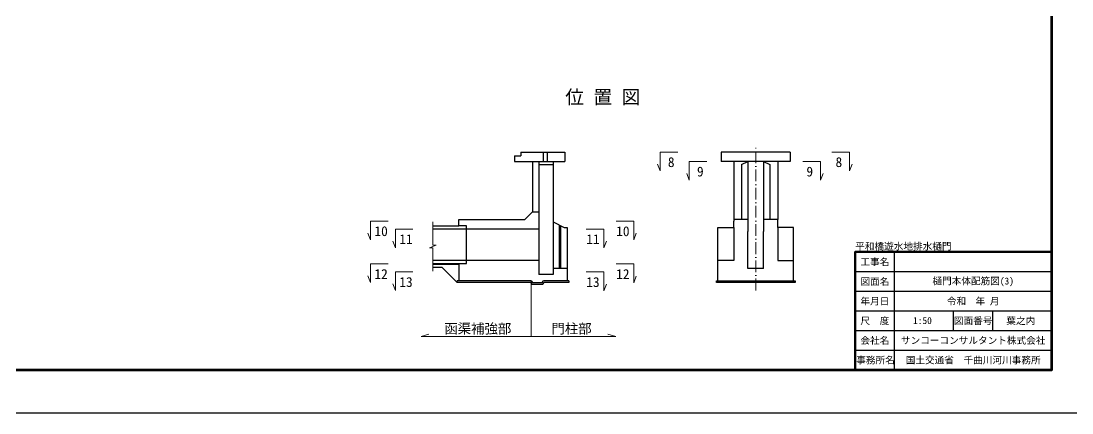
# Model space of a CAD drawing. Header units: millimetres. Extents: x 169470 to 758170, y -17820 to 11880.
# Drawn here: x 268380 to 295107, y -17820 to -7848 of the extents above; entities that cross this region are included whole.
import ezdxf
from ezdxf.enums import TextEntityAlignment as Align

# ---------------------------------------------------------------- set-up
doc = ezdxf.new("R2010")
doc.units = ezdxf.units.MM
doc.header["$LTSCALE"] = 50
doc.linetypes.add('SXF_一点短鎖線', pattern=[9.25, 6, -1.5, 0.25, -1.5])
doc.layers.get('Defpoints').update_dxf_attribs({"color": 151})
for name, color, linetype, lineweight in [('D-BMK', 2, 'SXF_一点短鎖線', 13), ('D-STR', 1, 'Continuous', 25), ('D-STR-DIM', 7, 'Continuous', 13), ('D-STR-HTXT', 7, 'Continuous', 13), ('D-STR-TXT', 7, 'Continuous', 13), ('D-TTL', 2, 'Continuous', 140), ('D-TTL-FRAM', 2, 'Continuous', 50), ('D-TTL-LINE', 7, 'Continuous', 25), ('D-TTL-TXT', 7, 'Continuous', 25)]:
    doc.layers.add(name, color=color, linetype=linetype, lineweight=lineweight)
doc.styles.add('MS ゴシック', font='MS Gothic.ttf')
doc.styles.add('YOKO_GOTHIC', font='MS Gothic.ttf')

msp = doc.modelspace()

# ---------------------------------------------------------------- linework, layer by layer
at = {"layer": 'D-BMK'}
msp.add_line((287063.92, -14700.83), (287063.92, -11035.42), dxfattribs=at)
at = {"layer": 'D-STR'}
for p, q in [((281090.2, -11180.83), (282210.2, -11180.83)), ((281090.2, -11180.83), (281090.2, -11280.83)), ((282210.2, -11180.83), (282210.2, -11420.83)), ((280930.2, -11280.83), (280930.2, -11420.83)), ((280930.2, -11280.83), (281090.2, -11280.83)), ((280930.2, -11420.83), (282210.2, -11420.83)), ((281390.2, -11420.83), (281390.2, -12700.83)), ((281550.2, -11420.83), (281550.2, -14300.83)), ((281910.2, -11420.83), (281910.2, -14300.83)), ((281550.2, -11500.83), (281910.2, -11500.83)), ((281390.2, -12700.83), (281190.2, -12900.83)), ((281390.2, -12700.83), (281550.2, -12700.83)), ((278851.3, -13060.83), (279510.09, -13060.83)), ((279510.09, -13060.83), (279510.09, -12900.83)), ((279510.09, -12900.83), (281190.2, -12900.83)), ((279510.09, -12980.83), (279510.09, -12940.83)), ((281910.2, -12900.83), (281910.2, -14300.83)), ((281910.2, -12960.83), (282190.2, -13100.83)), ((282070.2, -14140.83), (282070.2, -13040.83)), ((282110.2, -14140.83), (282110.2, -13060.83)), ((286503.92, -13100.83), (286503.92, -12940.83)), ((287623.92, -13100.83), (287623.92, -12900.83)), ((279710.09, -13140.83), (278851.3, -13140.83)), ((281550.2, -13140.83), (279710.09, -13140.83)), ((282190.2, -13100.83), (282270.2, -13100.83)), ((282270.2, -13100.83), (282270.2, -14460.83)), ((286503.92, -13100.83), (286503.92, -13940.83)), ((287623.92, -13100.83), (287623.92, -13940.83)), ((279710.09, -13940.83), (278851.3, -13940.83)), ((278851.3, -14020.83), (279510.09, -14020.83)), ((278851.3, -14032.83), (279510.09, -14032.83)), ((278851.3, -14112.83), (279082.09, -14112.83)), ((279082.09, -14112.83), (279470.09, -14500.83)), ((279510.09, -14020.83), (279510.09, -14460.83)), ((281550.2, -13940.83), (279710.09, -13940.83)), ((282270.2, -14140.83), (281910.2, -14140.83)), ((286103.92, -14460.83), (286103.92, -13940.83)), ((286503.92, -13940.83), (286103.92, -13940.83)), ((287623.92, -13940.83), (288023.92, -13940.83)), ((288023.92, -14460.83), (288023.92, -13940.83)), ((281910.2, -14300.83), (281550.2, -14300.83)), ((279510.09, -14460.83), (279470.09, -14460.83)), ((279470.09, -14500.83), (279470.09, -14460.83)), ((281333.64, -14500.83), (279470.09, -14500.83)), ((281350.2, -14460.83), (279510.09, -14460.83)), ((281333.64, -14500.83), (281373.64, -14540.83)), ((281350.2, -14460.83), (281390.2, -14500.83)), ((281373.64, -14540.83), (281646.77, -14540.83)), ((281390.2, -14500.83), (281630.2, -14500.83)), ((281630.2, -14500.83), (281670.2, -14460.83)), ((281646.77, -14540.83), (281686.77, -14500.83)), ((282270.2, -14460.83), (281670.2, -14460.83)), ((282310.2, -14500.83), (281686.77, -14500.83)), ((282310.2, -14460.83), (282270.2, -14460.83)), ((282310.2, -14460.83), (282310.2, -14500.83))]:
    msp.add_line(p, q, dxfattribs=at)
at = {"layer": 'D-STR', "ltscale": 0.2}
for p, q in [((281670.2, -11420.83), (281670.2, -11180.83)), ((281770.2, -11420.83), (281770.2, -11180.83))]:
    msp.add_line(p, q, dxfattribs=at)
at = {"layer": 'D-STR', "ltscale": 1500}
for p, q in [((287943.87, -11180.83), (286183.96, -11180.83)), ((286183.96, -11180.83), (286183.96, -11420.83)), ((287943.87, -11180.83), (287943.87, -11420.83)), ((287943.87, -11420.83), (286183.96, -11420.83)), ((286503.92, -11420.83), (286503.92, -12700.83)), ((286703.92, -11500.83), (286863.92, -11420.83)), ((286863.92, -11420.83), (286863.92, -13200.83)), ((287263.92, -11420.83), (287263.92, -13200.83)), ((287263.92, -11420.83), (287423.92, -11500.83)), ((287623.92, -11420.83), (287623.92, -12700.83)), ((286703.92, -11500.83), (286703.92, -12900.83)), ((287423.92, -11500.83), (287423.92, -12900.83)), ((286503.92, -12700.83), (286503.92, -12940.83)), ((287623.92, -12700.83), (287623.92, -12900.83)), ((286863.92, -12900.83), (286503.92, -12900.83)), ((287623.92, -12900.83), (287263.92, -12900.83)), ((286863.92, -14140.83), (286863.92, -13200.83)), ((287263.92, -14140.83), (287263.92, -13200.83)), ((287263.92, -14140.83), (286863.92, -14140.83)), ((286103.92, -14460.83), (288023.92, -14460.83))]:
    msp.add_line(p, q, dxfattribs=at)
at = {"layer": 'D-STR'}
for points in [[(279510.09, -14020.83), (279710.09, -14020.83), (279710.09, -13060.83), (279510.09, -13060.83)], [(286103.92, -13940.83), (286103.92, -13100.83), (286503.92, -13100.83)], [(288023.92, -13940.83), (288023.92, -13100.83), (287623.92, -13100.83)]]:
    msp.add_lwpolyline(points, dxfattribs=at)
at = {"layer": 'D-STR', "ltscale": 1500}
msp.add_lwpolyline([(288023.92, -14460.83), (288063.92, -14460.83), (288063.92, -14500.83), (286063.92, -14500.83), (286063.92, -14460.83), (286103.92, -14460.83)], dxfattribs=at)
at = {"layer": 'D-STR-DIM'}
for p, q in [((281350.2, -14460.83), (281350.2, -15872.82)), ((278552.45, -15872.82), (278755.04, -15818.54)), ((278552.45, -15872.82), (283507.79, -15872.82)), ((283507.79, -15872.82), (283305.2, -15818.54))]:
    msp.add_line(p, q, dxfattribs=at)
at = {"layer": 'D-STR-HTXT'}
for points in [[(285082.46, -11180.83), (284634.46, -11180.83), (284634.46, -11657.28), (284568.42, -11488.03)], [(289003.71, -11180.83), (289451.71, -11180.83), (289451.71, -11657.28), (289517.75, -11488.03)], [(285822.46, -11420.83), (285374.46, -11420.83), (285374.46, -11897.28), (285308.42, -11728.03)], [(288263.71, -11420.83), (288711.71, -11420.83), (288711.71, -11897.28), (288777.75, -11728.03)], [(277714.97, -12937.29), (277266.97, -12937.29), (277266.97, -13413.73), (277200.94, -13244.48)], [(278851.3, -12960.83), (278851.3, -13554.33), (278933.8, -13554.33), (278768.8, -13619.33), (278851.3, -13619.33), (278851.3, -14212.83)], [(283512.5, -12938.75), (283960.5, -12938.75), (283960.5, -13415.19), (284026.54, -13245.94)], [(278347.79, -13140.83), (277899.79, -13140.83), (277899.79, -13617.28), (277833.76, -13448.03)], [(282751.71, -13142.3), (283199.71, -13142.3), (283199.71, -13618.74), (283265.75, -13449.49)], [(277714.97, -14026.77), (277266.97, -14026.77), (277266.97, -14503.22), (277200.94, -14333.97)], [(283512.5, -14028.23), (283960.5, -14028.23), (283960.5, -14504.68), (284026.54, -14335.43)], [(278347.79, -14230.32), (277899.79, -14230.32), (277899.79, -14706.76), (277833.76, -14537.52)], [(282751.71, -14231.78), (283199.71, -14231.78), (283199.71, -14708.22), (283265.75, -14538.98)]]:
    msp.add_lwpolyline(points, dxfattribs=at)
at = {"layer": 'D-TTL'}
msp.add_lwpolyline([(254594.53, 10780), (254594.53, -16720), (294594.53, -16720), (294594.53, 10780)], close=True, dxfattribs=at)
at = {"layer": 'D-TTL-FRAM'}
msp.add_lwpolyline([(289594.53, -16720), (289594.53, -13720), (294594.53, -13720)], dxfattribs=at)
at = {"layer": 'D-TTL-LINE'}
for p, q in [((290594.53, -16720), (290594.53, -13720)), ((289594.53, -14220), (294594.53, -14220)), ((289594.53, -14720), (294594.53, -14720)), ((289594.53, -15220), (294594.53, -15220)), ((292094.53, -15720), (292094.53, -15220)), ((293094.53, -15720), (293094.53, -15220)), ((289594.53, -15720), (294594.53, -15720)), ((289594.53, -16220), (294594.53, -16220))]:
    msp.add_line(p, q, dxfattribs=at)
at = {"layer": 'Defpoints', "color": 1}
msp.add_lwpolyline([(253569.53, 11880), (253569.53, -17820), (295619.53, -17820), (295619.53, 11880)], close=True, dxfattribs=at)

# ---------------------------------------------------------------- texts
at = {"layer": 'D-STR-TXT'}
for s, height, style, p in [('位 置 図', 350, 'YOKO_GOTHIC', (283175.44, -9956.5)), ('8', 250, 'MS ゴシック', (284914.83, -11562.94)), ('8', 250, 'MS ゴシック', (289178.5, -11562.94)), ('9', 250, 'MS ゴシック', (285654.83, -11802.94)), ('9', 250, 'MS ゴシック', (288438.5, -11802.94)), ('10', 250, 'YOKO_GOTHIC', (277537.59, -13319.4)), ('10', 250, 'YOKO_GOTHIC', (283685.21, -13320.86)), ('11', 250, 'YOKO_GOTHIC', (278170.41, -13522.94)), ('11', 250, 'YOKO_GOTHIC', (282924.42, -13524.4)), ('12', 250, 'YOKO_GOTHIC', (277537.59, -14408.88)), ('12', 250, 'YOKO_GOTHIC', (283685.21, -14410.34)), ('13', 250, 'YOKO_GOTHIC', (278170.41, -14612.43)), ('13', 250, 'YOKO_GOTHIC', (282924.42, -14613.89))]:
    msp.add_text(s, height=height, dxfattribs=dict(at, style=style)).set_placement(p, align=Align.CENTER)
at = {"layer": 'D-STR-TXT', "style": 'YOKO_GOTHIC'}
for s, p in [('函渠補強部', (279144.26, -15872.82)), ('門柱部', (281868.84, -15872.82))]:
    msp.add_text(s, height=250, dxfattribs=at).set_placement(p, align=Align.BOTTOM_LEFT)
at = {"layer": 'D-TTL-TXT', "style": 'MS ゴシック'}
msp.add_text('平和橋遊水地排水樋門', height=175, dxfattribs=at).set_placement((289594.53, -13720), align=Align.BOTTOM_LEFT)
for s, p in [('工事名', (290094.53, -13970)), ('図面名', (290094.53, -14470)), ('樋門本体配筋図(3)', (292594.53, -14470)), ('年月日', (290094.53, -14970)), ('令和  年 月', (292594.53, -14970)), ('尺\u3000度', (290094.53, -15470)), ('1:50', (291304.43, -15470)), ('図面番号', (292594.53, -15470)), ('葉之内', (293804.43, -15470)), ('会社名', (290094.53, -15970)), ('サンコーコンサルタント株式会社', (292594.53, -15970)), ('事務所名', (290110.6, -16470)), ('国土交通省\u3000千曲川河川事務所', (292594.53, -16470))]:
    msp.add_text(s, height=175, dxfattribs=at).set_placement(p, align=Align.MIDDLE)

doc.saveas('drawing.dxf')
